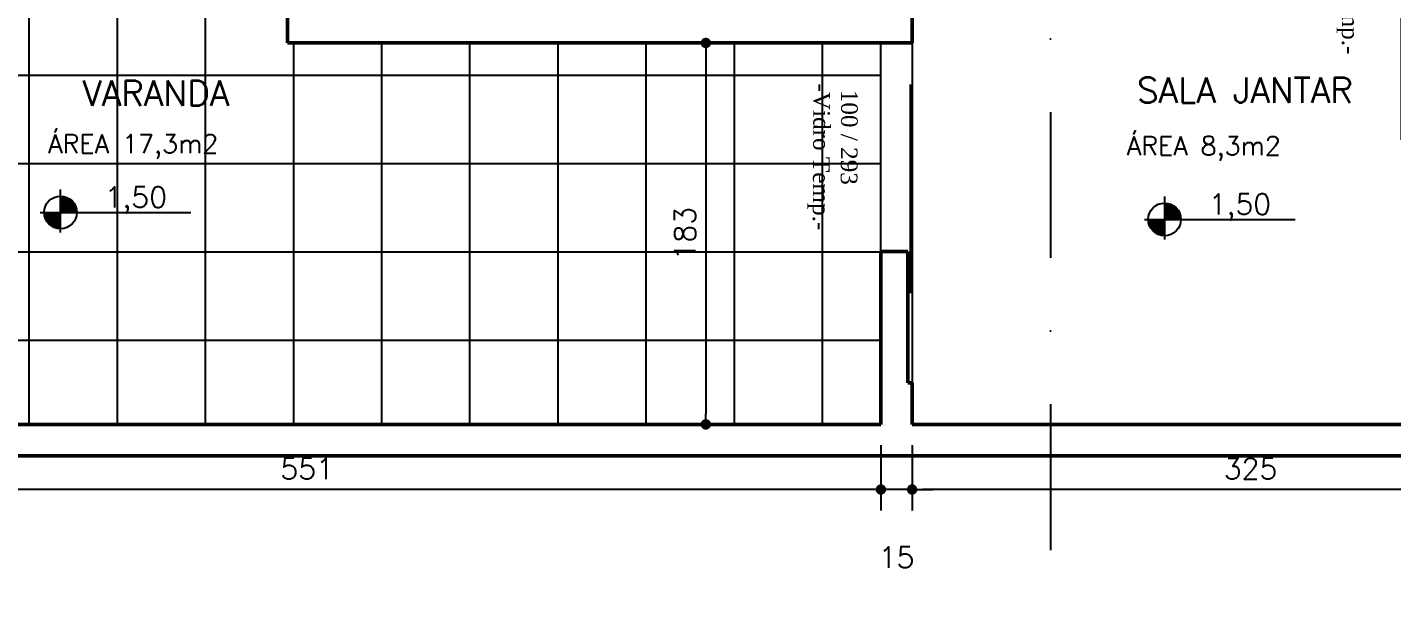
# Model space of a CAD drawing. Header units: inches. Extents: x 580771 to 691655, y 7719261 to 7829530.
# Drawn here: x 686809 to 687464, y 7727256 to 7727529 of the extents above; entities that cross this region are included whole.
import ezdxf

# ---------------------------------------------------------------- set-up
doc = ezdxf.new("R2010")
doc.units = ezdxf.units.IN
doc.header["$MEASUREMENT"] = 0
doc.header["$PDMODE"] = 2
doc.linetypes.add('DASHDOTX2', pattern=[2, 1, -0.5, 0, -0.5])
for name, color, linetype in [('02', 2, 'Continuous'), ('04', 4, 'Continuous'), ('ACESSORIOS', 2, 'Continuous'), ('Layer3', 3, 'Continuous'), ('NIVEL', 2, 'Continuous'), ('Piso', 55, 'Continuous'), ('PN010', 1, 'Continuous'), ('Portas-Cotas', 2, 'Continuous')]:
    doc.layers.add(name, color=color, linetype=linetype)
doc.layers.add('Parede Baixa', color=5, linetype='Continuous', lineweight=50)
doc.styles.add('R80E50', font='romans.shx', dxfattribs={"height": 10})
doc.styles.add('ROMANS', font='romans', dxfattribs={"height": 0.2})
doc.styles.add('Valéria', font='romantic.ttf', dxfattribs={"height": 10})
doc.dimstyles.new('ARQ50', dxfattribs={"dimscale": 50, "dimtxt": 10, "dimasz": 0.1, "dimexe": 0.2, "dimexo": 0.2, "dimgap": 0.1, "dimtad": 1, "dimdec": 0, "dimzin": 12, "dimdsep": 46, "dimtxsty": 'R80E50', "dimblk1": 'DOT', "dimblk2": 'DOT', "dimsah": 1, "dimcen": 0.4, "dimclrd": 15, "dimclre": 15, "dimclrt": 3, "dimadec": 0, "dimazin": 0, "dimtfac": 1, "dimtdec": 0, "dimtmove": 2, "dimatfit": 3, "dimldrblk": 'DOT', "dimfxl": 0.2, "dimtolj": 1, "dimtzin": 12, "dimarcsym": 0})

# ---------------------------------------------------------------- blocks, each defined once
blk = doc.blocks.new('_DOT')
at = {"color": 0, "linetype": 'ByBlock'}
blk.add_line((-0.5, 0), (-1, 0), dxfattribs=at)
at = {"color": 0, "linetype": 'ByBlock', "const_width": 0.5}
blk.add_lwpolyline([(-0.25, 0, 1), (0.25, 0, 1)], format="xyb", close=True, dxfattribs=at)
blk = doc.blocks.new('*D159')
at = {"layer": 'Defpoints', "color": 0, "transparency": 16777216}
for p in [(687234.08, 7727338.17), (687559.08, 7727338.17), (687234.08, 7727306.93)]:
    blk.add_point(p, dxfattribs=at)
at = {"layer": 'NIVEL', "color": 15, "lineweight": -2, "transparency": 16777216}
for p, q in [((687234.08, 7727328.17), (687234.08, 7727296.93)), ((687559.08, 7727328.17), (687559.08, 7727296.93)), ((687554.08, 7727306.93), (687239.08, 7727306.93))]:
    blk.add_line(p, q, dxfattribs=at)
at = {"layer": 'NIVEL', "color": 15, "lineweight": -2, "transparency": 16777216, "xscale": 5, "yscale": 5, "zscale": 5, "rotation": 180}
blk.add_blockref('_DOT', (687234.08, 7727306.93), dxfattribs=at)
at = {"layer": 'NIVEL', "color": 15, "lineweight": -2, "transparency": 16777216, "xscale": 5, "yscale": 5, "zscale": 5}
blk.add_blockref('_DOT', (687559.08, 7727306.93), dxfattribs=at)
at = {"layer": 'NIVEL', "color": 3, "transparency": 16777216, "insert": (687396.58, 7727316.93), "char_height": 10, "attachment_point": 5, "style": 'R80E50'}
blk.add_mtext('\\A1;325', dxfattribs=at)
blk = doc.blocks.new('*D160')
at = {"layer": 'Defpoints', "color": 0, "transparency": 16777216}
for p in [(687219.08, 7727338.17), (687234.08, 7727338.17), (687219.08, 7727306.93)]:
    blk.add_point(p, dxfattribs=at)
at = {"layer": 'NIVEL', "color": 15, "lineweight": -2, "transparency": 16777216}
for p, q in [((687219.08, 7727328.17), (687219.08, 7727296.93)), ((687234.08, 7727328.17), (687234.08, 7727296.93)), ((687214.08, 7727306.93), (687209.08, 7727306.93)), ((687234.08, 7727306.93), (687219.08, 7727306.93)), ((687239.08, 7727306.93), (687244.08, 7727306.93))]:
    blk.add_line(p, q, dxfattribs=at)
at = {"layer": 'NIVEL', "color": 15, "lineweight": -2, "transparency": 16777216, "xscale": 5, "yscale": 5, "zscale": 5}
blk.add_blockref('_DOT', (687219.08, 7727306.93), dxfattribs=at)
at = {"layer": 'NIVEL', "color": 15, "lineweight": -2, "transparency": 16777216, "xscale": 5, "yscale": 5, "zscale": 5, "rotation": 180}
blk.add_blockref('_DOT', (687234.08, 7727306.93), dxfattribs=at)
at = {"layer": 'NIVEL', "color": 3, "transparency": 16777216, "insert": (687226.58, 7727274.43), "char_height": 10, "attachment_point": 5, "style": 'R80E50'}
blk.add_mtext('\\A1;15', dxfattribs=at)
blk = doc.blocks.new('*D161')
at = {"layer": 'Defpoints', "color": 0, "transparency": 16777216}
for p in [(686668.08, 7727338.17), (687219.08, 7727338.17), (686668.08, 7727306.93)]:
    blk.add_point(p, dxfattribs=at)
at = {"layer": 'NIVEL', "color": 15, "lineweight": -2, "transparency": 16777216}
for p, q in [((686668.08, 7727328.17), (686668.08, 7727296.93)), ((687219.08, 7727328.17), (687219.08, 7727296.93)), ((687214.08, 7727306.93), (686673.08, 7727306.93))]:
    blk.add_line(p, q, dxfattribs=at)
at = {"layer": 'NIVEL', "color": 15, "lineweight": -2, "transparency": 16777216, "xscale": 5, "yscale": 5, "zscale": 5, "rotation": 180}
blk.add_blockref('_DOT', (686668.08, 7727306.93), dxfattribs=at)
at = {"layer": 'NIVEL', "color": 15, "lineweight": -2, "transparency": 16777216, "xscale": 5, "yscale": 5, "zscale": 5}
blk.add_blockref('_DOT', (687219.08, 7727306.93), dxfattribs=at)
at = {"layer": 'NIVEL', "color": 3, "transparency": 16777216, "insert": (686943.58, 7727316.93), "char_height": 10, "attachment_point": 5, "style": 'R80E50'}
blk.add_mtext('\\A1;551', dxfattribs=at)
blk = doc.blocks.new('*D170')
at = {"layer": 'Defpoints', "color": 0, "transparency": 16777216}
for p in [(687219.08, 7727521.17), (687135.02, 7727338.17), (687219.08, 7727338.17)]:
    blk.add_point(p, dxfattribs=at)
at = {"layer": 'NIVEL', "color": 15, "lineweight": -2, "transparency": 16777216}
for p, q in [((687209.08, 7727521.17), (687125.02, 7727521.17)), ((687135.02, 7727516.17), (687135.02, 7727343.17)), ((687209.08, 7727338.17), (687125.02, 7727338.17))]:
    blk.add_line(p, q, dxfattribs=at)
at = {"layer": 'NIVEL', "color": 15, "lineweight": -2, "transparency": 16777216, "xscale": 5, "yscale": 5, "zscale": 5}
for p, rotation in [((687135.02, 7727521.17), 90), ((687135.02, 7727338.17), 270)]:
    blk.add_blockref('_DOT', p, dxfattribs=dict(at, rotation=rotation))
at = {"layer": 'NIVEL', "color": 3, "transparency": 16777216, "insert": (687125.02, 7727429.67), "char_height": 10, "attachment_point": 5, "rotation": 90, "style": 'R80E50'}
blk.add_mtext('\\A1;183', dxfattribs=at)
blk = doc.blocks.new('*D173')
at = {"layer": 'Defpoints', "color": 0, "transparency": 16777216}
for p in [(687469.08, 7727549.37), (687234.08, 7727521.17), (687469.08, 7727464.67)]:
    blk.add_point(p, dxfattribs=at)
at = {"layer": 'NIVEL', "color": 15, "lineweight": -2, "transparency": 16777216}
for p, q in [((687234.08, 7727531.17), (687234.08, 7727559.37)), ((687469.08, 7727474.67), (687469.08, 7727559.37)), ((687239.08, 7727549.37), (687464.08, 7727549.37))]:
    blk.add_line(p, q, dxfattribs=at)
at = {"layer": 'NIVEL', "color": 15, "lineweight": -2, "transparency": 16777216, "xscale": 5, "yscale": 5, "zscale": 5, "rotation": 180}
blk.add_blockref('_DOT', (687234.08, 7727549.37), dxfattribs=at)
at = {"layer": 'NIVEL', "color": 15, "lineweight": -2, "transparency": 16777216, "xscale": 5, "yscale": 5, "zscale": 5}
blk.add_blockref('_DOT', (687469.08, 7727549.37), dxfattribs=at)
at = {"layer": 'NIVEL', "color": 3, "transparency": 16777216, "insert": (687351.58, 7727559.37), "char_height": 10, "attachment_point": 5, "style": 'R80E50'}
blk.add_mtext('\\A1;235', dxfattribs=at)
blk = doc.blocks.new('*X215')
at = {"color": 0}
for p, q in [((-1683, 3892), (-1680, 3892)), ((-1680, 3888), (-1680, 3892.3)), ((-1679, 3888), (-1679, 3892)), ((-1678, 3888), (-1678, 3891.6)), ((-1677, 3888), (-1677, 3891.1)), ((-1683, 3891), (-1680, 3891)), ((-1683, 3890), (-1680, 3890)), ((-1683, 3889), (-1680, 3889)), ((-1683, 3882), (-1683, 3888)), ((-1683, 3888), (-1680, 3888)), ((-1683, 3882), (-1680, 3882)), ((-1682, 3882), (-1682, 3888)), ((-1681, 3882), (-1681, 3888)), ((-1680, 3882), (-1680, 3888)), ((-1680, 3888), (-1674, 3888)), ((-1680, 3887), (-1674, 3887)), ((-1680, 3886), (-1674, 3886)), ((-1680, 3885), (-1674, 3885)), ((-1680, 3884), (-1674, 3884)), ((-1680, 3883), (-1674, 3883)), ((-1680, 3880.7), (-1680, 3882)), ((-1680, 3882), (-1674, 3882)), ((-1679, 3880.7), (-1679, 3882)), ((-1678, 3880.7), (-1678, 3882)), ((-1677, 3880.7), (-1677, 3882)), ((-1676, 3888), (-1676, 3890.4)), ((-1676, 3880.7), (-1676, 3882)), ((-1675, 3888), (-1675, 3889.6)), ((-1675, 3880.7), (-1675, 3882)), ((-1674, 3888), (-1674, 3888.6)), ((-1674, 3882), (-1674, 3888)), ((-1674, 3888), (-1673.5, 3888)), ((-1674, 3880.7), (-1674, 3882)), ((-1674, 3882), (-1671.1, 3882)), ((-1673, 3882), (-1673, 3887.2)), ((-1672, 3882), (-1672, 3885.4)), ((-1695, 3880), (-1692, 3880)), ((-1694.9, 3879), (-1692, 3879)), ((-1694.7, 3878), (-1692, 3878)), ((-1694.5, 3877), (-1692, 3877)), ((-1694.1, 3876), (-1692, 3876)), ((-1694, 3875.8), (-1694, 3876)), ((-1693, 3874), (-1693, 3876)), ((-1692, 3876), (-1692, 3880.7)), ((-1692, 3872.7), (-1692, 3876)), ((-1692, 3876), (-1686, 3876)), ((-1692, 3875), (-1686, 3875)), ((-1692, 3874), (-1686, 3874)), ((-1692, 3873), (-1686, 3873)), ((-1691.3, 3872), (-1686, 3872)), ((-1691, 3876), (-1691, 3880.7)), ((-1690.1, 3871), (-1686, 3871)), ((-1690, 3876), (-1690, 3880.7)), ((-1689, 3876), (-1689, 3880.7)), ((-1688, 3876), (-1688, 3880.7)), ((-1687, 3876), (-1687, 3880.7)), ((-1686, 3876), (-1686, 3880.7)), ((-1686, 3880), (-1683, 3880)), ((-1686, 3879), (-1683, 3879)), ((-1686, 3878), (-1683, 3878)), ((-1686, 3877), (-1683, 3877)), ((-1686, 3870), (-1686, 3876)), ((-1686, 3876), (-1683, 3876)), ((-1685, 3870), (-1685, 3876)), ((-1684, 3870), (-1684, 3876)), ((-1683, 3881), (-1680, 3881)), ((-1674, 3881), (-1671.1, 3881)), ((-1688.5, 3870), (-1686, 3870)), ((-1688, 3869.8), (-1688, 3870)), ((-1687, 3869.4), (-1687, 3870)), ((-1686, 3869.1), (-1686, 3870)), ((-1686, 3870), (-1683, 3870)), ((-1685.8, 3869), (-1683, 3869))]:
    blk.add_line(p, q, dxfattribs=at)
blk = doc.blocks.new('*X217')
at = {"color": 0}
for p, q in [((-1683, 3892), (-1680, 3892)), ((-1680, 3888), (-1680, 3892.3)), ((-1679, 3888), (-1679, 3892)), ((-1678, 3888), (-1678, 3891.6)), ((-1677, 3888), (-1677, 3891.1)), ((-1683, 3891), (-1680, 3891)), ((-1683, 3890), (-1680, 3890)), ((-1683, 3889), (-1680, 3889)), ((-1683, 3882), (-1683, 3888)), ((-1683, 3888), (-1680, 3888)), ((-1683, 3882), (-1680, 3882)), ((-1682, 3882), (-1682, 3888)), ((-1681, 3882), (-1681, 3888)), ((-1680, 3882), (-1680, 3888)), ((-1680, 3888), (-1674, 3888)), ((-1680, 3887), (-1674, 3887)), ((-1680, 3886), (-1674, 3886)), ((-1680, 3885), (-1674, 3885)), ((-1680, 3884), (-1674, 3884)), ((-1680, 3883), (-1674, 3883)), ((-1680, 3880.7), (-1680, 3882)), ((-1680, 3882), (-1674, 3882)), ((-1679, 3880.7), (-1679, 3882)), ((-1678, 3880.7), (-1678, 3882)), ((-1677, 3880.7), (-1677, 3882)), ((-1676, 3888), (-1676, 3890.4)), ((-1676, 3880.7), (-1676, 3882)), ((-1675, 3888), (-1675, 3889.6)), ((-1675, 3880.7), (-1675, 3882)), ((-1674, 3888), (-1674, 3888.6)), ((-1674, 3882), (-1674, 3888)), ((-1674, 3888), (-1673.5, 3888)), ((-1674, 3880.7), (-1674, 3882)), ((-1674, 3882), (-1671.1, 3882)), ((-1673, 3882), (-1673, 3887.2)), ((-1672, 3882), (-1672, 3885.4)), ((-1695, 3880), (-1692, 3880)), ((-1694.9, 3879), (-1692, 3879)), ((-1694.7, 3878), (-1692, 3878)), ((-1694.5, 3877), (-1692, 3877)), ((-1694.1, 3876), (-1692, 3876)), ((-1694, 3875.8), (-1694, 3876)), ((-1693, 3874), (-1693, 3876)), ((-1692, 3876), (-1692, 3880.7)), ((-1692, 3872.7), (-1692, 3876)), ((-1692, 3876), (-1686, 3876)), ((-1692, 3875), (-1686, 3875)), ((-1692, 3874), (-1686, 3874)), ((-1692, 3873), (-1686, 3873)), ((-1691.3, 3872), (-1686, 3872)), ((-1691, 3876), (-1691, 3880.7)), ((-1690.1, 3871), (-1686, 3871)), ((-1690, 3876), (-1690, 3880.7)), ((-1689, 3876), (-1689, 3880.7)), ((-1688, 3876), (-1688, 3880.7)), ((-1687, 3876), (-1687, 3880.7)), ((-1686, 3876), (-1686, 3880.7)), ((-1686, 3880), (-1683, 3880)), ((-1686, 3879), (-1683, 3879)), ((-1686, 3878), (-1683, 3878)), ((-1686, 3877), (-1683, 3877)), ((-1686, 3870), (-1686, 3876)), ((-1686, 3876), (-1683, 3876)), ((-1685, 3870), (-1685, 3876)), ((-1684, 3870), (-1684, 3876)), ((-1683, 3881), (-1680, 3881)), ((-1674, 3881), (-1671.1, 3881)), ((-1688.5, 3870), (-1686, 3870)), ((-1688, 3869.8), (-1688, 3870)), ((-1687, 3869.4), (-1687, 3870)), ((-1686, 3869.1), (-1686, 3870)), ((-1686, 3870), (-1683, 3870)), ((-1685.8, 3869), (-1683, 3869))]:
    blk.add_line(p, q, dxfattribs=at)

msp = doc.modelspace()

# ---------------------------------------------------------------- hatches: boundary and pattern name
at = {"layer": 'Piso'}
h = msp.add_hatch(dxfattribs=at)
h.set_pattern_fill('ANSI37', color=256, scale=13.333333, angle=-135)
h.set_pattern_definition([(270, (678301.07, 7879905.616), (42.333333, -4e-14), []), (360, (678301.07, 7879905.616), (4e-14, 42.333333), [])])
edge = h.paths.add_edge_path(flags=16)
edge.add_arc((686790.48, 7727720.606), 15.104, -90, 90, ccw=False)
edge.add_arc((686790.48, 7727720.606), 15.104, 198.416784, 270, ccw=False)
edge.add_line((686776.15, 7727715.834), (686772.29, 7727711.954))
edge.add_line((686772.29, 7727711.954), (686772.29, 7727730.137))
edge.add_line((686772.29, 7727730.137), (686776.488, 7727726.292))
edge.add_arc((686790.48, 7727720.606), 15.104, 90, 157.882989, ccw=False)
edge = h.paths.add_edge_path(flags=16)
edge.add_arc((686791.678, 7727793.694), 15.104, -90, 90, ccw=False)
edge.add_arc((686791.678, 7727793.694), 15.104, 198.416784, 270, ccw=False)
edge.add_line((686777.348, 7727788.922), (686773.488, 7727785.042))
edge.add_line((686773.488, 7727785.042), (686773.488, 7727803.225))
edge.add_line((686773.488, 7727803.225), (686777.685, 7727799.38))
edge.add_arc((686791.678, 7727793.694), 15.104, 90, 157.882989, ccw=False)
edge = h.paths.add_edge_path(flags=16)
edge.add_arc((686791.154, 7727859.907), 15.104, -90, 90, ccw=False)
edge.add_arc((686791.154, 7727859.907), 15.104, 198.416784, 270, ccw=False)
edge.add_line((686776.824, 7727855.135), (686772.965, 7727851.255))
edge.add_line((686772.965, 7727851.255), (686772.965, 7727869.438))
edge.add_line((686772.965, 7727869.438), (686777.162, 7727865.593))
edge.add_arc((686791.154, 7727859.907), 15.104, 90, 157.882989, ccw=False)
edge = h.paths.add_edge_path()
edge.add_line((686680.938, 7727423.297), (686672.495, 7727422.776))
edge.add_line((686672.495, 7727422.776), (686666.866, 7727416.471))
edge.add_line((686661.237, 7727416.794), (686665.928, 7727415.145))
edge.add_line((686665.928, 7727415.145), (686668.078, 7727338.171))
edge.add_line((686668.078, 7727338.171), (686949.078, 7727338.171))
edge.add_line((686949.078, 7727338.171), (687219.078, 7727338.171))
edge.add_line((687219.078, 7727338.171), (687219.078, 7727421.171))
edge.add_line((687219.078, 7727421.171), (687219.078, 7727521.171))
edge.add_line((687219.078, 7727521.171), (686934.078, 7727521.171))
edge.add_line((686934.078, 7727521.171), (686934.078, 7727594.175))
edge.add_line((686934.078, 7727594.175), (686931.078, 7727594.175))
edge.add_line((686931.078, 7727594.175), (686931.078, 7727778.171))
edge.add_line((686931.078, 7727778.171), (686934.078, 7727778.171))
edge.add_line((686934.078, 7727778.171), (686934.078, 7727786.171))
edge.add_line((686934.078, 7727786.171), (687219.078, 7727786.171))
edge.add_line((687219.078, 7727786.171), (687219.078, 7727928.171))
edge.add_line((687219.078, 7727928.171), (687209.362, 7727925.324))
edge.add_line((687209.362, 7727925.324), (687209.362, 7727923.491))
edge.add_line((687209.362, 7727923.491), (687213.945, 7727923.491))
edge.add_line((687213.945, 7727923.491), (687213.945, 7727853.366))
edge.add_line((687213.945, 7727853.366), (687212.112, 7727852.449))
edge.add_line((687212.112, 7727852.449), (687145.85, 7727852.449))
edge.add_line((687145.85, 7727852.449), (687145.85, 7727849.699))
edge.add_line((687145.85, 7727849.699), (687148.862, 7727849.699))
edge.add_line((687148.862, 7727849.699), (687148.862, 7727847.866))
edge.add_line((687148.862, 7727847.866), (687144.278, 7727847.866))
edge.add_line((687144.278, 7727847.866), (687144.278, 7727852.449))
edge.add_line((687144.278, 7727852.449), (687139.695, 7727852.449))
edge.add_line((687139.695, 7727852.449), (687139.695, 7727923.491))
edge.add_line((687139.695, 7727923.491), (687144.278, 7727925.324))
edge.add_line((687144.278, 7727925.324), (687144.278, 7727928.171))
edge.add_line((687144.278, 7727928.171), (687129.078, 7727928.171))
edge.add_line((687129.078, 7727928.171), (687129.078, 7727868.171))
edge.add_line((687129.078, 7727868.171), (686956.578, 7727868.171))
edge.add_line((686956.578, 7727868.171), (686854.078, 7727868.171))
edge.add_line((686854.078, 7727868.171), (686854.078, 7727838.316))
edge.add_line((686854.078, 7727838.316), (686854.078, 7727628.171))
edge.add_line((686854.078, 7727628.171), (686814.078, 7727628.171))
edge.add_line((686814.078, 7727628.171), (686814.078, 7727928.171))
edge.add_line((686814.078, 7727928.171), (686668.078, 7727928.171))
edge.add_line((686668.078, 7727928.171), (686667.657, 7727896.171))
edge.add_line((686667.657, 7727896.171), (686669.029, 7727896.171))
edge.add_line((686669.029, 7727896.171), (686665.914, 7727419.732))
edge.add_line((686665.914, 7727419.732), (686678.124, 7727422.633))
edge.add_line((686678.124, 7727422.633), (686680.938, 7727423.297))

# ---------------------------------------------------------------- linework, layer by layer
at = {"layer": '04', "linetype": 'DASHDOTX2', "ltscale": 70}
msp.add_line((687300.541, 7728468.705), (687300.541, 7726707.283), dxfattribs=at)
at = {"layer": 'ACESSORIOS'}
msp.add_line((687233.078, 7727501.171), (687233.078, 7727401.171), dxfattribs=at)
at = {"layer": 'NIVEL', "color": 2, "linetype": 'Continuous'}
for p, q in [((686825.044, 7727450.928), (686825.044, 7727430.175)), ((687355.253, 7727447.584), (687355.253, 7727426.831)), ((686887.749, 7727439.651), (686815.41, 7727439.651)), ((687417.958, 7727436.307), (687345.618, 7727436.307))]:
    msp.add_line(p, q, dxfattribs=at)
for centre in [(686825.117, 7727439.87), (687355.325, 7727436.526)]:
    msp.add_circle(centre, 7.84, dxfattribs=at)
at = {"layer": 'Parede Baixa'}
for p, q in [((687234.078, 7727658.171), (687234.078, 7727521.171)), ((686934.078, 7727596.171), (686934.078, 7727521.171)), ((686934.078, 7727521.171), (687234.078, 7727521.171)), ((687219.078, 7727421.171), (687232.078, 7727421.171)), ((687219.078, 7727421.171), (687219.078, 7727338.171)), ((687232.078, 7727421.171), (687232.078, 7727358.171)), ((687232.078, 7727358.171), (687234.078, 7727358.171)), ((687234.078, 7727358.171), (687234.078, 7727338.171)), ((687219.078, 7727338.171), (686668.078, 7727338.171)), ((687234.078, 7727338.171), (687559.078, 7727338.171)), ((686668.078, 7727323.171), (689028.078, 7727323.171))]:
    msp.add_line(p, q, dxfattribs=at)
at = {"layer": 'PN010'}
for p, q in [((687219.078, 7727421.171), (687219.078, 7727521.171)), ((687234.078, 7727521.171), (687234.078, 7727358.171))]:
    msp.add_line(p, q, dxfattribs=at)

# ---------------------------------------------------------------- block references
at = {"layer": 'NIVEL', "color": 1, "linetype": 'Continuous', "xscale": 0.6533333333209157, "yscale": 0.6533333333209157, "zscale": 0.6533333333209157}
for name, p in [('*X215', (687924.709, 7724904.488)), ('*X217', (688454.918, 7724901.144))]:
    msp.add_blockref(name, p, dxfattribs=at)

# ---------------------------------------------------------------- texts
at = {"layer": '02', "char_height": 9, "width": 104.16053, "attachment_point": 7, "style": 'R80E50'}
for s, insert in [('\\pxt7;{\\C2;ÁREA 17,3m2}', (686819.131, 7727465.581)), ('\\pxt7;{\\C2;ÁREA 8,3m2}', (687337.104, 7727464.597))]:
    msp.add_mtext(s, dxfattribs=dict(at, insert=insert))
at = {"layer": 'Layer3', "style": 'R80E50'}
for s, p in [('SALA JANTAR', (687342.049, 7727492.473)), ('VARANDA', (686835.59, 7727491.021))]:
    msp.add_text(s, height=12.1, dxfattribs=at).set_placement(p)
at = {"layer": 'NIVEL', "color": 2, "linetype": 'Continuous', "style": 'ROMANS'}
for p in [(686846.274, 7727442.175), (687376.483, 7727438.831)]:
    msp.add_text('1,50', height=10, dxfattribs=at).set_placement(p)
at = {"layer": 'Portas-Cotas', "char_height": 8, "attachment_point": 5, "rotation": 269.721675, "style": 'Valéria'}
for s, insert in [('\\pxi-2.3669;150 / 293\\P\\pi0;-Vidro Temp.-', (687449.979, 7727550.857)), ('\\pxi-2.3669;100 / 293\\P\\pi0;-Vidro Temp.-', (687195.885, 7727466.478))]:
    msp.add_mtext(s, dxfattribs=dict(at, insert=insert))

# ---------------------------------------------------------------- dimensions: what is measured, and where the dimension line sits
at = {"layer": 'NIVEL'}
for base, p1, p2, picture, middle in [((687469.078, 7727549.365), (687234.078, 7727521.171), (687469.078, 7727464.671), '*D173', (687351.578, 7727559.365)), ((686668.078, 7727306.928), (687219.078, 7727338.171), (686668.078, 7727338.171), '*D161', (686943.578, 7727316.928)), ((687219.078, 7727306.928), (687234.078, 7727338.171), (687219.078, 7727338.171), '*D160', (687226.578, 7727274.428)), ((687234.078, 7727306.928), (687559.078, 7727338.171), (687234.078, 7727338.171), '*D159', (687396.578, 7727316.928))]:
    dim = msp.add_linear_dim(base=base, p1=p1, p2=p2, dimstyle='ARQ50', dxfattribs=at)
    dim.commit()
    dim.dimension.update_dxf_attribs({"geometry": picture, "text_midpoint": middle})
dim = msp.add_linear_dim(base=(687135.023, 7727338.171), p1=(687219.078, 7727521.171), p2=(687219.078, 7727338.171), angle=90, dimstyle='ARQ50', dxfattribs=at)
dim.commit()
dim.dimension.update_dxf_attribs({"geometry": '*D170', "text_midpoint": (687125.023, 7727429.671)})

doc.saveas('drawing.dxf')
